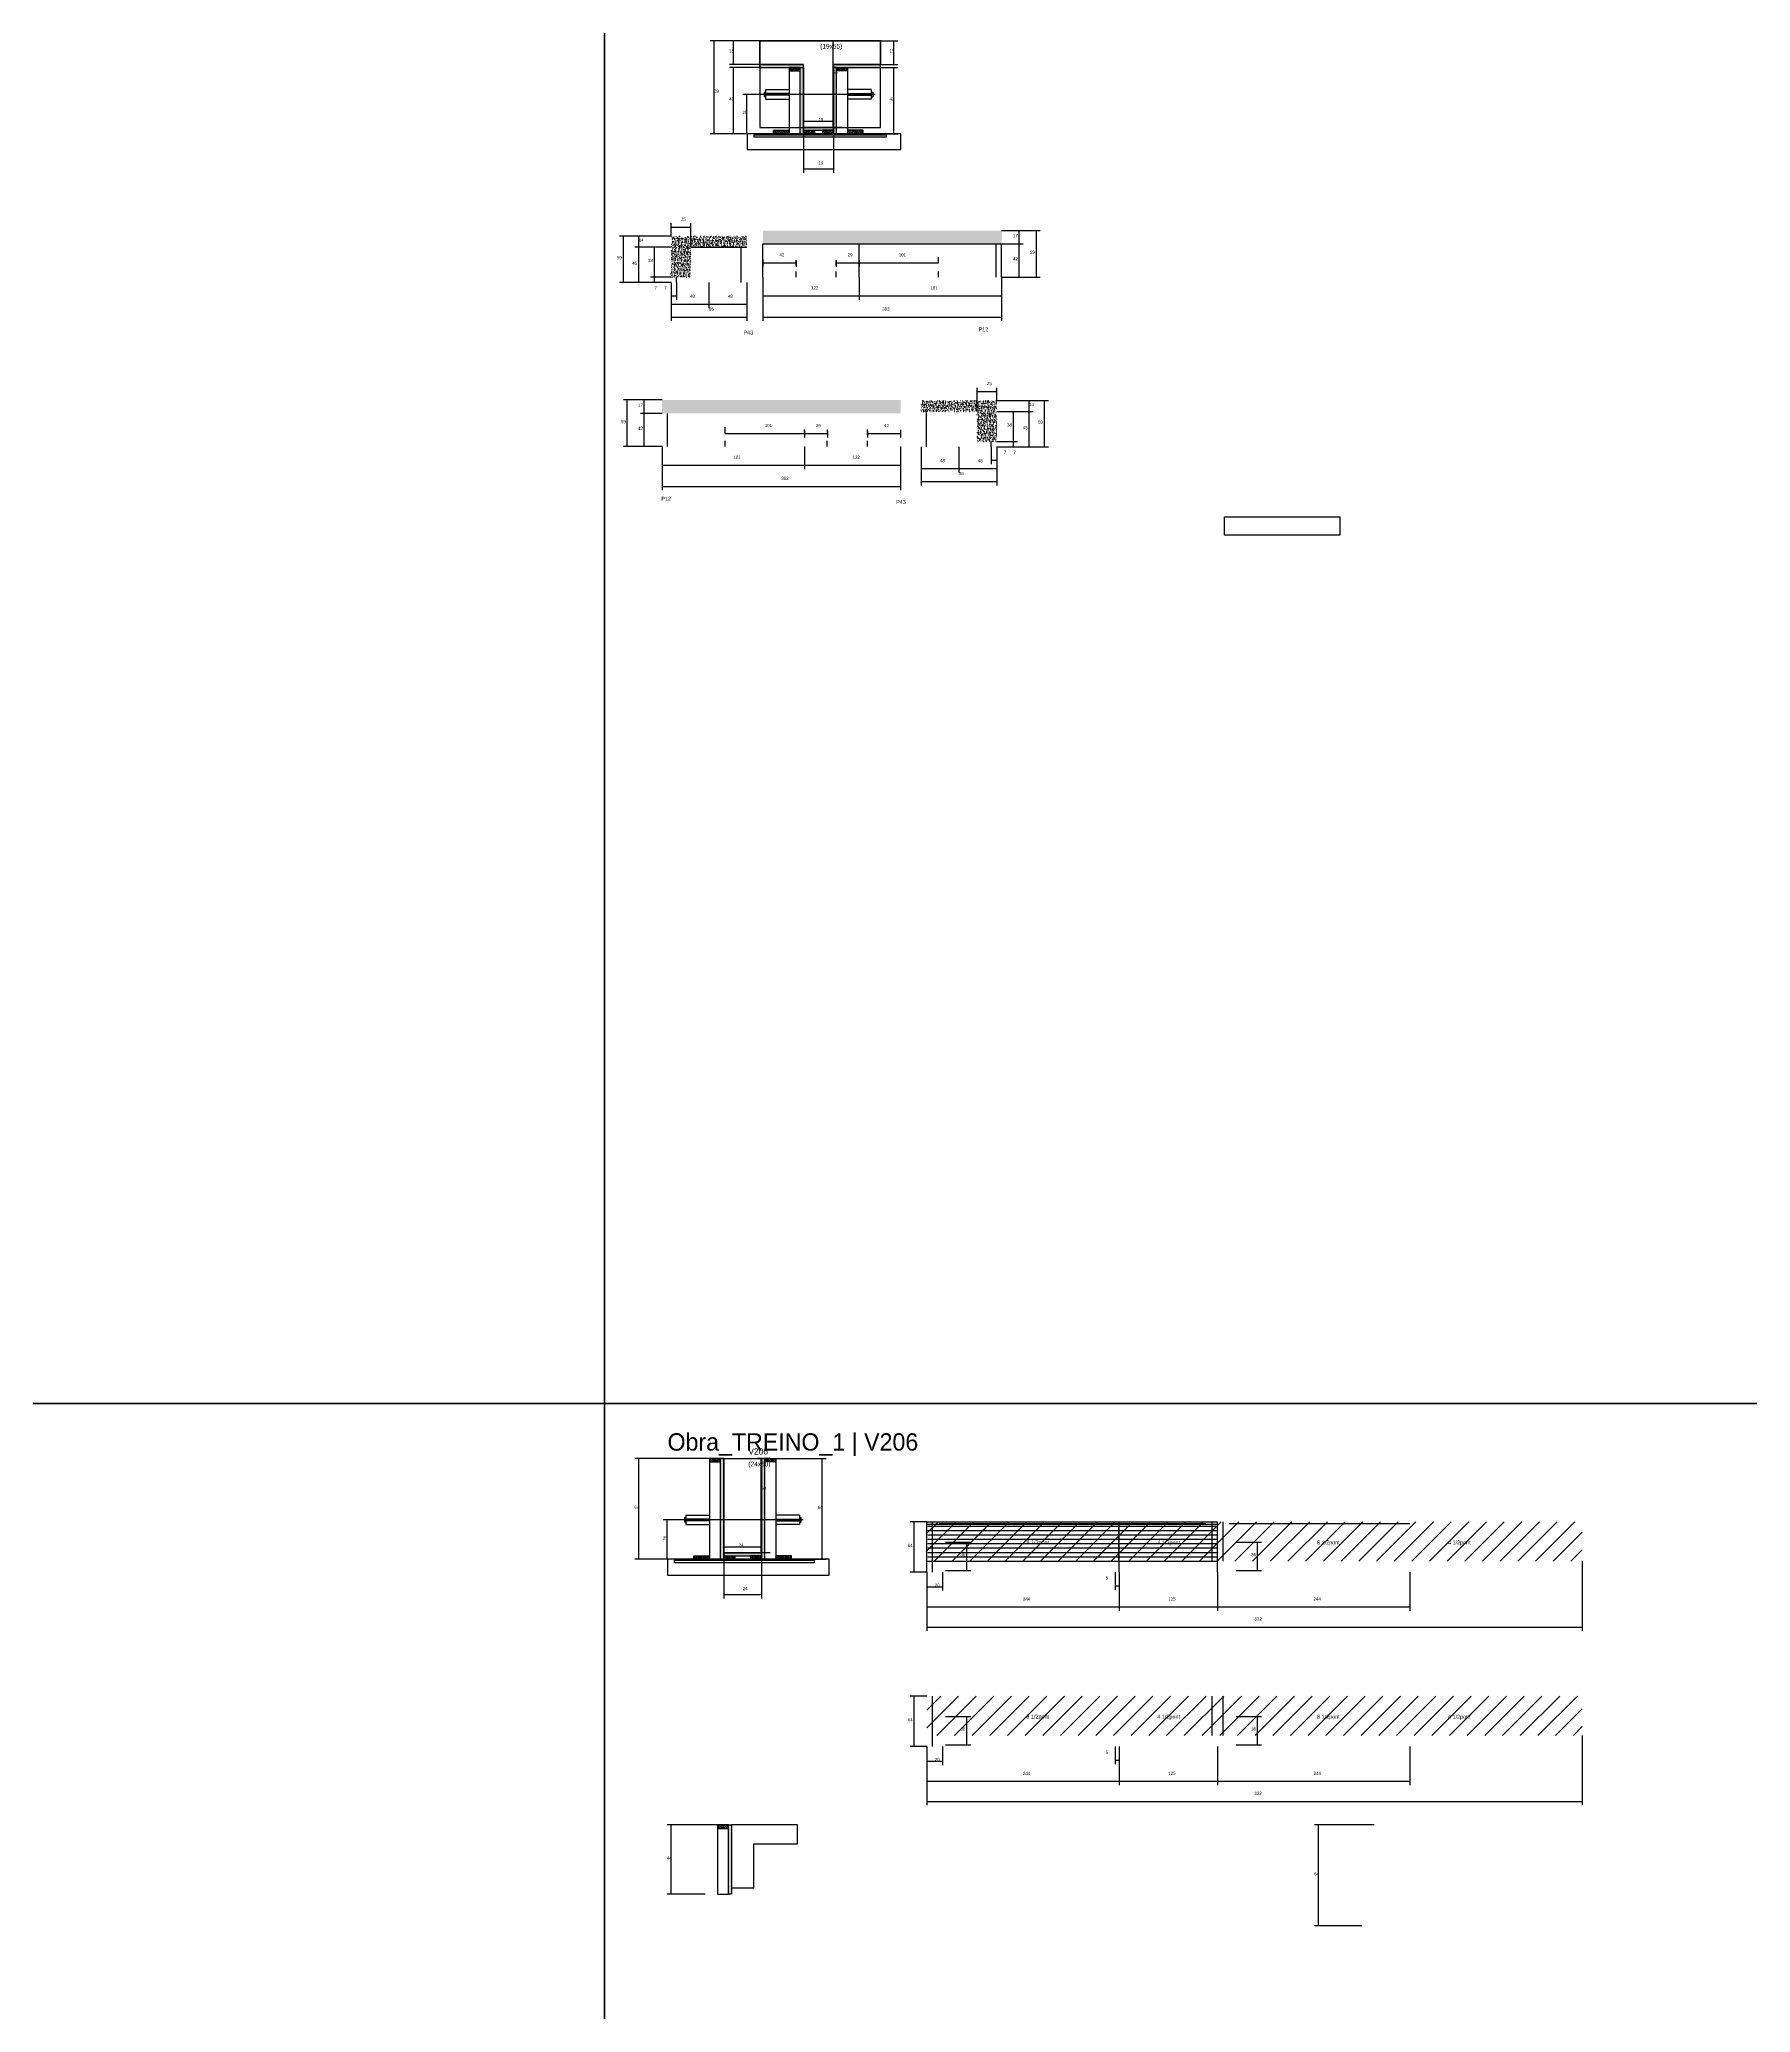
# Model space of a CAD drawing. Header units: metres. Extents: x -41 to 34840, y -36000 to 1848.
# Drawn here: x 28283 to 30455, y -7973 to -5468 of the extents above; entities that cross this region are included whole.
import ezdxf

# ---------------------------------------------------------------- set-up
doc = ezdxf.new("R2010")
doc.units = ezdxf.units.M
for name, color, linetype in [('barrote', 126, 'Continuous'), ('CELL_BORDER', 8, 'Continuous'), ('CONCRETO', 251, 'Continuous'), ('COTA', 4, 'Continuous'), ('Cota Seção (2x)', 4, 'Continuous'), ('Hachura', 253, 'Continuous'), ('LABEL_ID', 3, 'Continuous'), ('Madeira', 126, 'Continuous'), ('NOMENCLATURA', 7, 'Continuous'), ('Painéis', 200, 'Continuous'), ('REAPROVEITAMENTO', 251, 'Continuous'), ('SARR_2.2x7', 40, 'Continuous'), ('SCO-___-LAJ', 4, 'Continuous'), ('TENSOR', 2, 'Continuous'), ('Texto Seção', 7, 'Continuous')]:
    doc.layers.add(name, color=color, linetype=linetype)

msp = doc.modelspace()

# ---------------------------------------------------------------- hatches: boundary and pattern name
at = {"layer": 'COTA'}
h = msp.add_hatch(dxfattribs=at)
h.set_pattern_fill('AR-CONC', scale=0.03)
h.paths.add_polyline_path([(29504.2, -5728), (29504.2, -5711), (29504.2, -5711), (29201.2, -5711), (29201.2, -5711), (29201.2, -5728), (29201.2, -5728), (29504.2, -5728)])
h = msp.add_hatch(dxfattribs=at)
h.set_pattern_fill('AR-CONC', scale=0.03)
h.paths.add_polyline_path([(29109.6, -5732), (29180.6, -5732), (29180.6, -5732), (29180.6, -5718), (29180.6, -5718), (29084.6, -5718), (29084.6, -5718), (29084.6, -5770), (29084.6, -5770), (29109.6, -5770), (29109.6, -5770), (29109.6, -5732)])
h = msp.add_hatch(dxfattribs=at)
h.set_pattern_fill('AR-CONC', scale=0.03)
h.paths.add_polyline_path([(29073, -5943.1), (29073, -5926.1), (29073, -5926.1), (29376, -5926.1), (29376, -5926.1), (29376, -5943.1), (29376, -5943.1), (29073, -5943.1)])
h = msp.add_hatch(dxfattribs=at)
h.set_pattern_fill('AR-CONC', scale=0.03)
h.paths.add_polyline_path([(29473, -5940.7), (29402, -5940.7), (29402, -5940.7), (29402, -5926.7), (29402, -5926.7), (29498, -5926.7), (29498, -5926.7), (29498, -5978.7), (29498, -5978.7), (29473, -5978.7), (29473, -5978.7), (29473, -5940.7)])
at = {"layer": 'Hachura'}
h = msp.add_hatch(color=8, dxfattribs=at)
h.dxf.hatch_style = 1
h.paths.add_polyline_path([(29252.6, -5504), (29252.6, -5500), (29252.6, -5500), (29197, -5500), (29197, -5500), (29197, -5504), (29197, -5504), (29252.6, -5504)])
h = msp.add_hatch(dxfattribs=at)
h.set_pattern_fill('ANSI31', scale=0.5)
h.paths.add_polyline_path([(29248.6, -5508.4), (29248.6, -5504), (29248.6, -5504), (29234.6, -5504), (29234.6, -5504), (29234.6, -5508.4), (29234.6, -5508.4), (29248.6, -5508.4)])
h = msp.add_hatch(color=8, dxfattribs=at)
h.dxf.hatch_style = 1
h.paths.add_polyline_path([(29248.6, -5504), (29252.6, -5504), (29252.6, -5504), (29252.6, -5588), (29252.6, -5588), (29248.6, -5588), (29248.6, -5588), (29248.6, -5504)])
h = msp.add_hatch(color=8, dxfattribs=at)
h.dxf.hatch_style = 1
h.paths.add_polyline_path([(29350.6, -5504), (29350.6, -5500), (29350.6, -5500), (29290.6, -5500), (29290.6, -5500), (29290.6, -5504), (29290.6, -5504), (29350.6, -5504)])
h = msp.add_hatch(color=8, dxfattribs=at)
h.dxf.hatch_style = 1
h.paths.add_polyline_path([(29294.6, -5504), (29290.6, -5504), (29290.6, -5504), (29290.6, -5588), (29290.6, -5588), (29294.6, -5588), (29294.6, -5588), (29294.6, -5504)])
h = msp.add_hatch(dxfattribs=at)
h.set_pattern_fill('ANSI31', scale=0.5)
h.paths.add_polyline_path([(29294.6, -5508.4), (29294.6, -5504), (29294.6, -5504), (29308.6, -5504), (29308.6, -5504), (29308.6, -5508.4), (29308.6, -5508.4), (29294.6, -5508.4)])
h = msp.add_hatch(dxfattribs=at)
h.set_pattern_fill('ANSI31', scale=0.5)
h.paths.add_polyline_path([(29214.6, -5588), (29214.6, -5583.6), (29214.6, -5583.6), (29234.6, -5583.6), (29234.6, -5583.6), (29234.6, -5588), (29234.6, -5588), (29214.6, -5588)])
h = msp.add_hatch(color=8, dxfattribs=at)
h.dxf.hatch_style = 1
h.paths.add_polyline_path([(29290.6, -5583.6), (29290.6, -5580), (29290.6, -5580), (29252.6, -5580), (29252.6, -5580), (29252.6, -5583.6), (29252.6, -5583.6), (29290.6, -5583.6)])
h = msp.add_hatch(dxfattribs=at)
h.set_pattern_fill('ANSI31', scale=0.5)
h.paths.add_polyline_path([(29252.6, -5588), (29252.6, -5583.6), (29252.6, -5583.6), (29266.6, -5583.6), (29266.6, -5583.6), (29266.6, -5588), (29266.6, -5588), (29252.6, -5588)])
h = msp.add_hatch(dxfattribs=at)
h.set_pattern_fill('ANSI31', scale=0.5)
h.paths.add_polyline_path([(29290.6, -5588), (29290.6, -5583.6), (29290.6, -5583.6), (29276.6, -5583.6), (29276.6, -5583.6), (29276.6, -5588), (29276.6, -5588), (29290.6, -5588)])
h = msp.add_hatch(dxfattribs=at)
h.set_pattern_fill('ANSI31', scale=0.5)
h.paths.add_polyline_path([(29328.6, -5588), (29328.6, -5583.6), (29328.6, -5583.6), (29308.6, -5583.6), (29308.6, -5583.6), (29308.6, -5588), (29308.6, -5588), (29328.6, -5588)])
h = msp.add_hatch(dxfattribs=at)
h.set_pattern_fill('ANSI31', scale=0.5)
h.paths.add_polyline_path([(29147.4, -7274.4), (29147.4, -7270), (29147.4, -7270), (29133.4, -7270), (29133.4, -7270), (29133.4, -7274.4), (29133.4, -7274.4), (29147.4, -7274.4)])
h = msp.add_hatch(color=8, dxfattribs=at)
h.dxf.hatch_style = 1
h.paths.add_polyline_path([(29147.4, -7270), (29151.4, -7270), (29151.4, -7270), (29151.4, -7398), (29151.4, -7398), (29147.4, -7398), (29147.4, -7398), (29147.4, -7270)])
h = msp.add_hatch(color=8, dxfattribs=at)
h.dxf.hatch_style = 1
h.paths.add_polyline_path([(29203.4, -7270), (29199.4, -7270), (29199.4, -7270), (29199.4, -7398), (29199.4, -7398), (29203.4, -7398), (29203.4, -7398), (29203.4, -7270)])
h = msp.add_hatch(dxfattribs=at)
h.set_pattern_fill('ANSI31', scale=0.5)
h.paths.add_polyline_path([(29203.4, -7274.4), (29203.4, -7270), (29203.4, -7270), (29217.4, -7270), (29217.4, -7270), (29217.4, -7274.4), (29217.4, -7274.4), (29203.4, -7274.4)])
h = msp.add_hatch(dxfattribs=at)
h.set_pattern_fill('ANSI31', scale=0.5)
h.paths.add_polyline_path([(29113.4, -7398), (29113.4, -7393.6), (29113.4, -7393.6), (29133.4, -7393.6), (29133.4, -7393.6), (29133.4, -7398), (29133.4, -7398), (29113.4, -7398)])
h = msp.add_hatch(color=8, dxfattribs=at)
h.dxf.hatch_style = 1
h.paths.add_polyline_path([(29199.4, -7393.6), (29199.4, -7390), (29199.4, -7390), (29151.4, -7390), (29151.4, -7390), (29151.4, -7393.6), (29151.4, -7393.6), (29199.4, -7393.6)])
h = msp.add_hatch(dxfattribs=at)
h.set_pattern_fill('ANSI31', scale=0.5)
h.paths.add_polyline_path([(29151.4, -7398), (29151.4, -7393.6), (29151.4, -7393.6), (29165.4, -7393.6), (29165.4, -7393.6), (29165.4, -7398), (29165.4, -7398), (29151.4, -7398)])
h = msp.add_hatch(dxfattribs=at)
h.set_pattern_fill('ANSI31', scale=0.5)
h.paths.add_polyline_path([(29199.4, -7398), (29199.4, -7393.6), (29199.4, -7393.6), (29185.4, -7393.6), (29185.4, -7393.6), (29185.4, -7398), (29185.4, -7398), (29199.4, -7398)])
h = msp.add_hatch(dxfattribs=at)
h.set_pattern_fill('ANSI31', scale=0.5)
h.paths.add_polyline_path([(29237.4, -7398), (29237.4, -7393.6), (29237.4, -7393.6), (29217.4, -7393.6), (29217.4, -7393.6), (29217.4, -7398), (29217.4, -7398), (29237.4, -7398)])
h = msp.add_hatch(dxfattribs=at)
h.set_pattern_fill('ANSI31', scale=0.5)
h.paths.add_polyline_path([(29157.4, -7739.7), (29157.4, -7735.3), (29157.4, -7735.3), (29143.4, -7735.3), (29143.4, -7735.3), (29143.4, -7739.7), (29143.4, -7739.7), (29157.4, -7739.7)])
h = msp.add_hatch(color=8, dxfattribs=at)
h.dxf.hatch_style = 1
h.paths.add_polyline_path([(29157.4, -7735.3), (29161.4, -7735.3), (29161.4, -7735.3), (29161.4, -7823.3), (29161.4, -7823.3), (29157.4, -7823.3), (29157.4, -7823.3), (29157.4, -7735.3)])
at = {"layer": 'REAPROVEITAMENTO'}
h = msp.add_hatch(dxfattribs=at)
h.set_pattern_fill('ANSI31', scale=5)
h.paths.add_polyline_path([(30241.3, -7400.3), (30241.3, -7350.3), (30241.3, -7350.3), (29409.3, -7350.3), (29409.3, -7350.3), (29409.3, -7400.3), (29409.3, -7400.3), (30241.3, -7400.3)])
h = msp.add_hatch(dxfattribs=at)
h.set_pattern_fill('ANSI31', scale=5)
h.paths.add_polyline_path([(30241.3, -7621.7), (30241.3, -7571.7), (30241.3, -7571.7), (29409.3, -7571.7), (29409.3, -7571.7), (29409.3, -7621.7), (29409.3, -7621.7), (30241.3, -7621.7)])

# ---------------------------------------------------------------- linework, layer by layer
for p, q in [((29202.6, -5535.1), (29202.6, -5541.1)), ((29202.6, -5535.1), (29204.6, -5535.1)), ((29204.6, -5532.1), (29204.6, -5544.1)), ((29204.6, -5532.1), (29234.6, -5532.1)), ((29338.6, -5532.1), (29308.6, -5532.1)), ((29338.6, -5532.1), (29338.6, -5544.1)), ((29338.6, -5535.1), (29340.6, -5535.1)), ((29340.6, -5535.1), (29340.6, -5541.1)), ((29204.6, -5541.1), (29202.6, -5541.1)), ((29234.6, -5537.1), (29204.6, -5537.1)), ((29234.6, -5539.1), (29204.6, -5539.1)), ((29204.6, -5544.1), (29234.6, -5544.1)), ((29308.6, -5537.1), (29338.6, -5537.1)), ((29308.6, -5539.1), (29338.6, -5539.1)), ((29338.6, -5544.1), (29308.6, -5544.1)), ((29338.6, -5541.1), (29340.6, -5541.1)), ((29101.4, -7345), (29101.4, -7351)), ((29101.4, -7345), (29103.4, -7345)), ((29103.4, -7351), (29101.4, -7351)), ((29103.4, -7342), (29103.4, -7354)), ((29103.4, -7342), (29133.4, -7342)), ((29133.4, -7347), (29103.4, -7347)), ((29133.4, -7349), (29103.4, -7349)), ((29103.4, -7354), (29133.4, -7354)), ((29247.4, -7342), (29217.4, -7342)), ((29217.4, -7347), (29247.4, -7347)), ((29217.4, -7349), (29247.4, -7349)), ((29247.4, -7354), (29217.4, -7354)), ((29247.4, -7342), (29247.4, -7354)), ((29247.4, -7345), (29249.4, -7345)), ((29247.4, -7351), (29249.4, -7351)), ((29249.4, -7345), (29249.4, -7351))]:
    msp.add_line(p, q)
at = {"layer": 'barrote'}
for points in [[(29181.1, -5608), (29376.3, -5608), (29376.3, -5588), (29181.1, -5588)], [(29080, -7418), (29285.2, -7418), (29285.2, -7398), (29080, -7398)]]:
    msp.add_lwpolyline(points, close=True, dxfattribs=at)
at = {"layer": 'CELL_BORDER'}
for points in [[(26100, -7200), (29000, -7200), (29000, -5400), (26100, -5400)], [(29000, -7200), (31900, -7200), (31900, -5400), (29000, -5400)], [(26100, -9000), (29000, -9000), (29000, -7200), (26100, -7200)], [(29000, -9000), (31900, -9000), (31900, -7200), (29000, -7200)]]:
    msp.add_lwpolyline(points, close=True, dxfattribs=at)
at = {"layer": 'CONCRETO'}
for points in [[(29197, -5500), (29197, -5470), (29350.6, -5470), (29350.6, -5500), (29290.6, -5500), (29290.6, -5580), (29252.6, -5580), (29252.6, -5500)], [(29197, -5580), (29350.6, -5580), (29350.6, -5470), (29197, -5470)], [(29151.4, -7294), (29151.4, -7270), (29199.4, -7270), (29199.4, -7274.2), (29199.4, -7274.2), (29199.4, -7390), (29151.4, -7390), (29151.4, -7294)], [(29245, -7759.3), (29245, -7735.3), (29161.4, -7735.3), (29161.4, -7763.3), (29161.4, -7763.3), (29161.4, -7815.3), (29189.4, -7815.3), (29189.4, -7759.3)]]:
    msp.add_lwpolyline(points, close=True, dxfattribs=at)
at = {"layer": 'COTA'}
for p, q in [((29197, -5470), (29134.1, -5470)), ((29139.1, -5588), (29139.1, -5470)), ((29197, -5470), (29158.9, -5470)), ((29163.9, -5500), (29163.9, -5470)), ((29350.6, -5470), (29372.4, -5470)), ((29367.4, -5500), (29367.4, -5470)), ((29197, -5500), (29158.9, -5500)), ((29197, -5504), (29158.9, -5504)), ((29163.9, -5588), (29163.9, -5504)), ((29350.6, -5500), (29372.4, -5500)), ((29350.6, -5504), (29372.4, -5504)), ((29367.4, -5588), (29367.4, -5504)), ((29199.3, -5538.1), (29175.7, -5538.1)), ((29180.7, -5588), (29180.7, -5538.1)), ((29219, -5588), (29134.1, -5588)), ((29219, -5588), (29158.9, -5588)), ((29199.3, -5588), (29175.7, -5588)), ((29252.6, -5588), (29252.6, -5637.7)), ((29290.6, -5588), (29290.6, -5637.7)), ((29324.2, -5588), (29372.4, -5588)), ((29252.6, -5632.7), (29290.6, -5632.7)), ((29504.2, -5711), (29531.6, -5711)), ((29504.2, -5711), (29553.3, -5711)), ((29526.6, -5728), (29526.6, -5711)), ((29548.3, -5770), (29548.3, -5711)), ((29504.2, -5728), (29531.6, -5728)), ((29504.2, -5728), (29531.6, -5728)), ((29526.6, -5770), (29526.6, -5728)), ((29084.6, -5777), (29084.6, -5825.8)), ((29084.6, -5777), (29084.6, -5799)), ((29091.6, -5777), (29091.6, -5799)), ((29180.6, -5777), (29180.6, -5825.8)), ((29201.2, -5770), (29201.2, -5798.8)), ((29201.2, -5770), (29201.2, -5825.8)), ((29323.2, -5770), (29323.2, -5798.8)), ((29323.2, -5770), (29323.2, -5798.8)), ((29504.2, -5770), (29504.2, -5798.8)), ((29504.2, -5770), (29504.2, -5825.8)), ((29504.2, -5770), (29531.6, -5770)), ((29504.2, -5770), (29553.3, -5770)), ((29084.6, -5794), (29091.6, -5794)), ((29201.2, -5793.8), (29323.2, -5793.8)), ((29323.2, -5793.8), (29504.2, -5793.8)), ((29084.6, -5820.8), (29180.6, -5820.8)), ((29201.2, -5820.8), (29504.2, -5820.8)), ((29073, -5926.1), (29023.9, -5926.1)), ((29028.9, -5985.1), (29028.9, -5926.1)), ((29073, -5926.1), (29045.5, -5926.1)), ((29050.5, -5943.1), (29050.5, -5926.1)), ((29073, -5943.1), (29045.5, -5943.1)), ((29073, -5943.1), (29045.5, -5943.1)), ((29050.5, -5985.1), (29050.5, -5943.1)), ((29073, -5985.1), (29023.9, -5985.1)), ((29073, -5985.1), (29045.5, -5985.1)), ((29073, -5985.1), (29073, -6013.9)), ((29073, -5985.1), (29073, -6040.8)), ((29254, -5985.1), (29254, -6013.9)), ((29254, -5985.1), (29254, -6013.9)), ((29376, -5985.1), (29376, -6013.9)), ((29376, -5985.1), (29376, -6040.8)), ((29402, -5985.7), (29402, -6034.5)), ((29491, -5985.7), (29491, -6007.7)), ((29498, -5985.7), (29498, -6034.5)), ((29498, -5985.7), (29498, -6007.7)), ((29073, -6008.9), (29254, -6008.9)), ((29254, -6008.9), (29376, -6008.9)), ((29491, -6002.7), (29498, -6002.7)), ((29073, -6035.8), (29376, -6035.8)), ((29402, -6029.5), (29498, -6029.5)), ((29151.4, -7270), (29038.5, -7270)), ((29043.5, -7398), (29043.5, -7270)), ((29199.4, -7270), (29281.3, -7270)), ((29276.3, -7398), (29276.3, -7270)), ((29098.1, -7348), (29074.6, -7348)), ((29079.6, -7398), (29079.6, -7348)), ((29117.8, -7398), (29038.5, -7398)), ((29098.1, -7398), (29074.6, -7398)), ((29151.4, -7398), (29151.4, -7447.7)), ((29199.4, -7398), (29199.4, -7447.7)), ((29233, -7398), (29281.3, -7398)), ((29653.3, -7414.3), (29653.3, -7463.5)), ((29653.3, -7414.3), (29653.3, -7463.5)), ((29778.3, -7414.3), (29778.3, -7463.5)), ((29778.3, -7414.3), (29778.3, -7463.5)), ((30022.3, -7414.3), (30022.3, -7463.5)), ((29409.3, -7432), (29409.3, -7463.5)), ((29151.4, -7442.7), (29199.4, -7442.7)), ((29409.3, -7458.5), (29653.3, -7458.5)), ((29653.3, -7458.5), (29778.3, -7458.5)), ((29778.3, -7458.5), (30022.3, -7458.5)), ((29653.3, -7635.7), (29653.3, -7684.8)), ((29653.3, -7635.7), (29653.3, -7684.8)), ((29778.3, -7635.7), (29778.3, -7684.8)), ((29778.3, -7635.7), (29778.3, -7684.8)), ((30022.3, -7635.7), (30022.3, -7684.8)), ((29409.3, -7653.3), (29409.3, -7684.8)), ((29409.3, -7679.8), (29653.3, -7679.8)), ((29653.3, -7679.8), (29778.3, -7679.8)), ((29778.3, -7679.8), (30022.3, -7679.8)), ((29143.4, -7735.3), (29079.6, -7735.3)), ((29084.6, -7823.3), (29084.6, -7735.3)), ((29977.2, -7735.3), (29901.5, -7735.3)), ((29906.5, -7863.3), (29906.5, -7735.3)), ((29127.8, -7823.3), (29079.6, -7823.3)), ((29961.6, -7863.3), (29901.5, -7863.3))]:
    msp.add_line(p, q, dxfattribs=at)
at = {"layer": 'Cota Seção (2x)'}
for p, q in [((29301.6, -5470), (29285.1, -5470)), ((29290.1, -5580), (29290.1, -5470)), ((29252.6, -5588), (29252.6, -5567)), ((29252.6, -5572), (29290.6, -5572)), ((29301.6, -5580), (29285.1, -5580)), ((29290.6, -5588), (29290.6, -5567)), ((29084.6, -5718), (29084.6, -5701.8)), ((29084.6, -5706.8), (29109.6, -5706.8)), ((29109.6, -5732), (29109.6, -5701.8)), ((29084.6, -5718), (29019, -5718)), ((29024, -5777), (29024, -5718)), ((29084.6, -5718), (29038.4, -5718)), ((29084.6, -5732), (29038.4, -5732)), ((29084.6, -5732), (29038.4, -5732)), ((29043.4, -5732), (29043.4, -5718)), ((29043.4, -5777), (29043.4, -5732)), ((29084.6, -5732), (29058.4, -5732)), ((29063.4, -5770), (29063.4, -5732)), ((29201.2, -5747.3), (29201.2, -5756.9)), ((29201.2, -5751.9), (29243.2, -5751.9)), ((29243.2, -5749.5), (29243.2, -5756.9)), ((29294.2, -5748.4), (29294.2, -5756.9)), ((29294.2, -5751.9), (29323.2, -5751.9)), ((29323.2, -5751.9), (29323.2, -5746.9)), ((29323.2, -5748.4), (29323.2, -5756.9)), ((29323.2, -5751.9), (29424.2, -5751.9)), ((29424.2, -5751.9), (29424.2, -5746.9)), ((29084.6, -5777), (29019, -5777)), ((29084.6, -5777), (29038.4, -5777)), ((29084.6, -5770), (29058.4, -5770)), ((29084.6, -5770), (29058.4, -5770)), ((29084.6, -5777), (29058.4, -5777)), ((29063.4, -5777), (29063.4, -5770)), ((29084.6, -5777), (29084.6, -5809.5)), ((29132.6, -5777), (29132.6, -5809.5)), ((29132.6, -5777), (29132.6, -5809.5)), ((29180.6, -5777), (29180.6, -5809.5)), ((29084.6, -5804.5), (29132.6, -5804.5)), ((29132.6, -5804.5), (29180.6, -5804.5)), ((29473, -5940.7), (29473, -5910.5)), ((29498, -5926.7), (29498, -5910.5)), ((29473, -5915.5), (29498, -5915.5)), ((29498, -5926.7), (29544.2, -5926.7)), ((29498, -5926.7), (29563.7, -5926.7)), ((29539.2, -5940.7), (29539.2, -5926.7)), ((29558.7, -5985.7), (29558.7, -5926.7)), ((29498, -5940.7), (29544.2, -5940.7)), ((29498, -5940.7), (29544.2, -5940.7)), ((29498, -5940.7), (29524.2, -5940.7)), ((29519.2, -5978.7), (29519.2, -5940.7)), ((29539.2, -5985.7), (29539.2, -5940.7)), ((29153, -5968.7), (29153, -5963.7)), ((29153, -5968.7), (29254, -5968.7)), ((29254, -5968.7), (29254, -5963.7)), ((29254, -5965.2), (29254, -5973.7)), ((29254, -5968.7), (29283, -5968.7)), ((29283, -5965.2), (29283, -5973.7)), ((29334, -5966.1), (29334, -5973.7)), ((29334, -5968.7), (29376, -5968.7)), ((29376, -5964.1), (29376, -5973.7)), ((29402, -5985.7), (29402, -6018.2)), ((29450, -5985.7), (29450, -6018.2)), ((29450, -5985.7), (29450, -6018.2)), ((29498, -5978.7), (29524.2, -5978.7)), ((29498, -5978.7), (29524.2, -5978.7)), ((29498, -5985.7), (29544.2, -5985.7)), ((29498, -5985.7), (29563.7, -5985.7)), ((29498, -5985.7), (29498, -6018.2)), ((29498, -5985.7), (29524.2, -5985.7)), ((29519.2, -5985.7), (29519.2, -5978.7)), ((29402, -6013.2), (29450, -6013.2)), ((29450, -6013.2), (29498, -6013.2)), ((29210.4, -7270), (29193.9, -7270)), ((29198.9, -7390), (29198.9, -7270)), ((29409.3, -7350.3), (29388.2, -7350.3)), ((29393.2, -7414.3), (29393.2, -7350.3)), ((29151.4, -7398), (29151.4, -7377)), ((29151.4, -7382), (29199.4, -7382)), ((29199.4, -7398), (29199.4, -7377)), ((29432.8, -7376.1), (29465.2, -7376.1)), ((29460.2, -7412.1), (29460.2, -7376.1)), ((29801.8, -7376.1), (29834.2, -7376.1)), ((29829.2, -7412.1), (29829.2, -7376.1)), ((29210.4, -7390), (29193.9, -7390)), ((29409.3, -7414.3), (29388.2, -7414.3)), ((29409.3, -7414.3), (29409.3, -7489)), ((29409.3, -7414.3), (29409.3, -7437.8)), ((29429.3, -7414.3), (29429.3, -7437.8)), ((29432.8, -7412.1), (29465.2, -7412.1)), ((29648.3, -7414.3), (29648.3, -7436.9)), ((29653.3, -7414.3), (29653.3, -7436.9)), ((29801.8, -7412.1), (29834.2, -7412.1)), ((30241.3, -7400.3), (30241.3, -7489)), ((29409.3, -7432.8), (29429.3, -7432.8)), ((29648.3, -7431.9), (29653.3, -7431.9)), ((29409.3, -7484), (30241.3, -7484)), ((29409.3, -7571.7), (29388.2, -7571.7)), ((29393.2, -7635.7), (29393.2, -7571.7)), ((29432.8, -7597.5), (29465.2, -7597.5)), ((29460.2, -7633.5), (29460.2, -7597.5)), ((29801.8, -7597.5), (29834.2, -7597.5)), ((29829.2, -7633.5), (29829.2, -7597.5)), ((29409.3, -7635.7), (29388.2, -7635.7)), ((29409.3, -7635.7), (29409.3, -7710.3)), ((29409.3, -7635.7), (29409.3, -7659.2)), ((29429.3, -7635.7), (29429.3, -7659.2)), ((29432.8, -7633.5), (29465.2, -7633.5)), ((29648.3, -7635.7), (29648.3, -7658.2)), ((29653.3, -7635.7), (29653.3, -7658.2)), ((29801.8, -7633.5), (29834.2, -7633.5)), ((30241.3, -7621.7), (30241.3, -7710.3)), ((29409.3, -7654.2), (29429.3, -7654.2)), ((29648.3, -7653.2), (29653.3, -7653.2)), ((29409.3, -7705.3), (30241.3, -7705.3))]:
    msp.add_line(p, q, dxfattribs=at)
at = {"layer": 'Madeira'}
for points in [[(29248.6, -5508.4), (29248.6, -5504), (29234.6, -5504), (29234.6, -5508.4)], [(29248.6, -5504), (29234.6, -5504), (29234.6, -5588), (29248.6, -5588)], [(29294.6, -5508.4), (29294.6, -5504), (29308.6, -5504), (29308.6, -5508.4)], [(29294.6, -5504), (29308.6, -5504), (29308.6, -5588), (29294.6, -5588)], [(29214.6, -5588), (29214.6, -5583.6), (29234.6, -5583.6), (29234.6, -5588)], [(29252.6, -5588), (29252.6, -5583.6), (29266.6, -5583.6), (29266.6, -5588)], [(29290.6, -5588), (29290.6, -5583.6), (29276.6, -5583.6), (29276.6, -5588)], [(29328.6, -5588), (29328.6, -5583.6), (29308.6, -5583.6), (29308.6, -5588)], [(29181.1, -5608), (29376.3, -5608), (29376.3, -5588), (29181.1, -5588)], [(29147.4, -7274.4), (29147.4, -7270), (29133.4, -7270), (29133.4, -7274.4)], [(29147.4, -7270), (29133.4, -7270), (29133.4, -7398), (29147.4, -7398)], [(29203.4, -7274.4), (29203.4, -7270), (29217.4, -7270), (29217.4, -7274.4)], [(29203.4, -7270), (29217.4, -7270), (29217.4, -7398), (29203.4, -7398)], [(29080, -7418), (29285.2, -7418), (29285.2, -7398), (29080, -7398)], [(29113.4, -7398), (29113.4, -7393.6), (29133.4, -7393.6), (29133.4, -7398)], [(29151.4, -7398), (29151.4, -7393.6), (29165.4, -7393.6), (29165.4, -7398)], [(29199.4, -7398), (29199.4, -7393.6), (29185.4, -7393.6), (29185.4, -7398)], [(29237.4, -7398), (29237.4, -7393.6), (29217.4, -7393.6), (29217.4, -7398)], [(29157.4, -7739.7), (29157.4, -7735.3), (29143.4, -7735.3), (29143.4, -7739.7)], [(29157.4, -7735.3), (29143.4, -7735.3), (29143.4, -7823.3), (29157.4, -7823.3)]]:
    msp.add_lwpolyline(points, close=True, dxfattribs=at)
at = {"layer": 'Painéis'}
for p, q in [((29197, -5500), (29252.6, -5500)), ((29197, -5504), (29197, -5500)), ((29252.6, -5504), (29252.6, -5500)), ((29252.6, -5588), (29252.6, -5504)), ((29290.6, -5500), (29350.6, -5500)), ((29290.6, -5504), (29290.6, -5500)), ((29290.6, -5588), (29290.6, -5504)), ((29350.6, -5504), (29350.6, -5500)), ((29252.6, -5580), (29290.6, -5580)), ((29252.6, -5583.6), (29252.6, -5580)), ((29290.6, -5583.6), (29290.6, -5580)), ((29109.6, -5732), (29180.6, -5732)), ((29201.2, -5728), (29504.2, -5728)), ((29201.2, -5770), (29201.2, -5728)), ((29323.2, -5770), (29323.2, -5728)), ((29504.2, -5770), (29504.2, -5728)), ((29409.3, -7350.3), (29778.3, -7350.3)), ((29409.3, -7400.3), (29409.3, -7350.3)), ((29409.3, -7353.3), (29653.1, -7353.3)), ((29409.3, -7400.3), (29409.3, -7353.3)), ((29653.1, -7400.3), (29653.1, -7353.3)), ((29653.1, -7353.3), (29778.1, -7353.3)), ((29653.1, -7400.3), (29653.1, -7353.3)), ((29653.3, -7400.3), (29653.3, -7350.3)), ((29778.1, -7400.3), (29778.1, -7353.3)), ((29778.3, -7400.3), (29778.3, -7350.3)), ((29151.4, -7390), (29199.4, -7390)), ((29409.3, -7400.3), (29778.3, -7400.3)), ((29409.3, -7414.3), (29409.3, -7400.3)), ((29409.3, -7400.3), (29653.1, -7400.3)), ((29653.1, -7400.3), (29778.1, -7400.3)), ((29653.3, -7414.3), (29653.3, -7400.3)), ((29778.3, -7414.3), (29778.3, -7400.3))]:
    msp.add_line(p, q, dxfattribs=at)
for points in [[(29252.6, -5504), (29252.6, -5500), (29197, -5500), (29197, -5504)], [(29248.6, -5504), (29252.6, -5504), (29252.6, -5588), (29248.6, -5588)], [(29350.6, -5504), (29350.6, -5500), (29290.6, -5500), (29290.6, -5504)], [(29294.6, -5504), (29290.6, -5504), (29290.6, -5588), (29294.6, -5588)], [(29290.6, -5583.6), (29290.6, -5580), (29252.6, -5580), (29252.6, -5583.6)], [(29147.4, -7270), (29151.4, -7270), (29151.4, -7398), (29147.4, -7398)], [(29151.4, -7270), (29151.4, -7294), (29151.4, -7294), (29151.4, -7270)], [(29203.4, -7270), (29199.4, -7270), (29199.4, -7398), (29203.4, -7398)], [(29199.4, -7393.6), (29199.4, -7390), (29151.4, -7390), (29151.4, -7393.6)], [(29157.4, -7735.3), (29161.4, -7735.3), (29161.4, -7823.3), (29157.4, -7823.3)]]:
    msp.add_lwpolyline(points, close=True, dxfattribs=at)
at = {"layer": 'SARR_2.2x7'}
for p, q in [((29173.6, -5777), (29173.6, -5732)), ((29497.2, -5770), (29497.2, -5728)), ((29243.2, -5755.4), (29243.2, -5748.4)), ((29294.2, -5755.4), (29294.2, -5748.4)), ((29424.2, -5751.9), (29424.2, -5744.9)), ((29091.6, -5777), (29091.6, -5770)), ((29243.2, -5770), (29243.2, -5763)), ((29294.2, -5770), (29294.2, -5763)), ((29424.2, -5770), (29424.2, -5763)), ((29080, -5985.1), (29080, -5943.1)), ((29153, -5967.6), (29153, -5960.6)), ((29409, -5985.7), (29409, -5940.7)), ((29153, -5985.1), (29153, -5978.1)), ((29282.9, -5985.1), (29282.9, -5978.1)), ((29283, -5970.5), (29283, -5963.5)), ((29334, -5970.5), (29334, -5963.5)), ((29334, -5985.1), (29334, -5978.1)), ((29491, -5985.7), (29491, -5978.7)), ((29410.3, -7355.9), (29652.1, -7355.9)), ((29410.3, -7361.4), (29652.1, -7361.4)), ((29416.3, -7400.3), (29416.3, -7350.3)), ((29424.3, -7352.5), (29653.3, -7352.5)), ((29653.3, -7352.5), (29763.3, -7352.5)), ((29654.1, -7355.9), (29777.1, -7355.9)), ((29654.1, -7361.4), (29777.1, -7361.4)), ((29771.3, -7400.3), (29771.3, -7350.3)), ((29785.3, -7400.3), (29785.3, -7350.3)), ((29793.3, -7352.5), (30022.3, -7352.5)), ((29410.3, -7367), (29652.1, -7367)), ((29410.3, -7372.5), (29652.1, -7372.5)), ((29410.3, -7378.1), (29652.1, -7378.1)), ((29410.3, -7383.6), (29652.1, -7383.6)), ((29410.3, -7389.2), (29652.1, -7389.2)), ((29654.1, -7367), (29777.1, -7367)), ((29654.1, -7372.5), (29777.1, -7372.5)), ((29654.1, -7378.1), (29777.1, -7378.1)), ((29654.1, -7383.6), (29777.1, -7383.6)), ((29654.1, -7389.2), (29777.1, -7389.2)), ((29410.3, -7394.7), (29652.1, -7394.7)), ((29416.3, -7414.3), (29416.3, -7400.3)), ((29654.1, -7394.7), (29777.1, -7394.7)), ((29416.3, -7621.7), (29416.3, -7571.7)), ((29771.3, -7621.7), (29771.3, -7571.7)), ((29785.3, -7621.7), (29785.3, -7571.7)), ((29416.3, -7635.7), (29416.3, -7621.7))]:
    msp.add_line(p, q, dxfattribs=at)
at = {"layer": 'SCO-___-LAJ'}
for points in [[(29190.1, -5589.4), (29357.4, -5589.4), (29357.4, -5592.6), (29190.1, -5592.6)], [(29089, -7399.3), (29266.3, -7399.3), (29266.3, -7402.5), (29089, -7402.5)]]:
    msp.add_lwpolyline(points, close=True, dxfattribs=at)
at = {"layer": 'TENSOR'}
for p, q in [((29343.6, -5538.1), (29199.3, -5538.1)), ((29252.4, -7348), (29098.1, -7348))]:
    msp.add_line(p, q, dxfattribs=at)
at = {"layer": 'Texto Seção'}
msp.add_lwpolyline([(29787.2, -6074.6), (29933.8, -6074.6), (29933.8, -6097.8), (29787.2, -6097.8)], close=True, dxfattribs=at)

# ---------------------------------------------------------------- texts
at = {"layer": 'COTA'}
for s, p in [('15', (29158.4, -5485)), ('15', (29361.9, -5485)), ('59', (29139.1, -5536)), ('42', (29158.4, -5546)), ('25', (29175.2, -5563)), ('42', (29361.9, -5546)), ('19', (29271.6, -5627.2)), ('17', (29518.6, -5719.5)), ('59', (29540.1, -5740.5)), ('42', (29518.6, -5749)), ('7', (29075.8, -5785.9)), ('122', (29262.2, -5785.8)), ('181', (29413.7, -5785.7)), ('96', (29132.6, -5812.7)), ('303', (29352.7, -5812.6)), ('17', (29042.5, -5934.6)), ('59', (29020.8, -5955.6)), ('42', (29042.5, -5964.1)), ('181', (29163.5, -6000.8)), ('122', (29315, -6000.8)), ('7', (29506.9, -5994.6)), ('303', (29224.5, -6027.6)), ('96', (29450, -6021.4)), ('64', (29038, -7334)), ('64', (29270.8, -7334)), ('25', (29074.1, -7373)), ('24', (29175.4, -7437.2)), ('244', (29531.3, -7450.4)), ('125', (29715.8, -7450.4)), ('244', (29900.3, -7450.4)), ('244', (29531.3, -7671.8)), ('125', (29715.8, -7671.7)), ('244', (29900.3, -7671.8)), ('44', (29079.1, -7779.3)), ('64', (29901, -7799.3))]:
    msp.add_text(s, height=4, dxfattribs=at).set_placement(p)
at = {"layer": 'Cota Seção (2x)'}
for s, p in [('55', (29290.1, -5512)), ('19', (29271.6, -5572)), ('25', (29097.1, -5698.6)), ('14', (29043.4, -5725)), ('59', (29015.8, -5747.5)), ('45', (29035.3, -5754.5)), ('38', (29055.2, -5751)), ('42', (29222.2, -5743.8)), ('29', (29308.7, -5743.8)), ('101', (29373.7, -5743.8)), ('7', (29063.4, -5785.9)), ('48', (29108.6, -5796.4)), ('48', (29156.6, -5796.4)), ('25', (29485.5, -5907.3)), ('14', (29539.2, -5933.7)), ('101', (29203.5, -5960.6)), ('29', (29268.5, -5960.6)), ('42', (29355, -5960.6)), ('38', (29511, -5959.7)), ('45', (29531.1, -5963.2)), ('59', (29550.5, -5956.2)), ('48', (29426, -6005.1)), ('48', (29474, -6005.1)), ('7', (29519.2, -5994.6)), ('60', (29198.9, -7310)), ('24', (29170.4, -7382)), ('64', (29385.1, -7382.3)), ('36', (29452, -7394.1)), ('36', (29821, -7394.1)), ('20', (29419.3, -7432.8)), ('5', (29636.3, -7423.8)), ('832', (29825.3, -7475.7)), ('64', (29385.1, -7603.7)), ('36', (29452, -7615.5)), ('36', (29821, -7615.5)), ('20', (29419.3, -7654.2)), ('5', (29636.3, -7645.1)), ('832', (29825.3, -7697.1))]:
    msp.add_text(s, height=4, dxfattribs=at).set_placement(p)
at = {"layer": 'LABEL_ID'}
msp.add_text('Obra_TREINO_1 | V206', height=22, dxfattribs=at).set_placement((29080, -7260))
at = {"layer": 'NOMENCLATURA'}
for s, p in [('P12', (29475, -5839)), ('P43', (29176.5, -5843)), ('P12', (29072, -6054)), ('P43', (29370.3, -6058.1)), ('8 1/2pont', (29535.7, -7378.9)), ('4 1/2pont', (29701.9, -7379.1)), ('8 1/2pont', (29904.7, -7379.1)), ('4 1/2pont', (30070.9, -7379.1)), ('8 1/2pont', (29535.7, -7600.2)), ('4 1/2pont', (29701.9, -7600.4)), ('8 1/2pont', (29904.7, -7600.4)), ('4 1/2pont', (30070.9, -7600.4))]:
    msp.add_text(s, height=5, dxfattribs=at).set_placement(p)
at = {"layer": 'Texto Seção'}
for s, height, p in [('(19x55)', 6, (29273.8, -5480)), ('V206', 8, (29182.6, -7265)), ('(24x60)', 6, (29182.6, -7280))]:
    msp.add_text(s, height=height, dxfattribs=at).set_placement(p)

doc.saveas('drawing.dxf')
